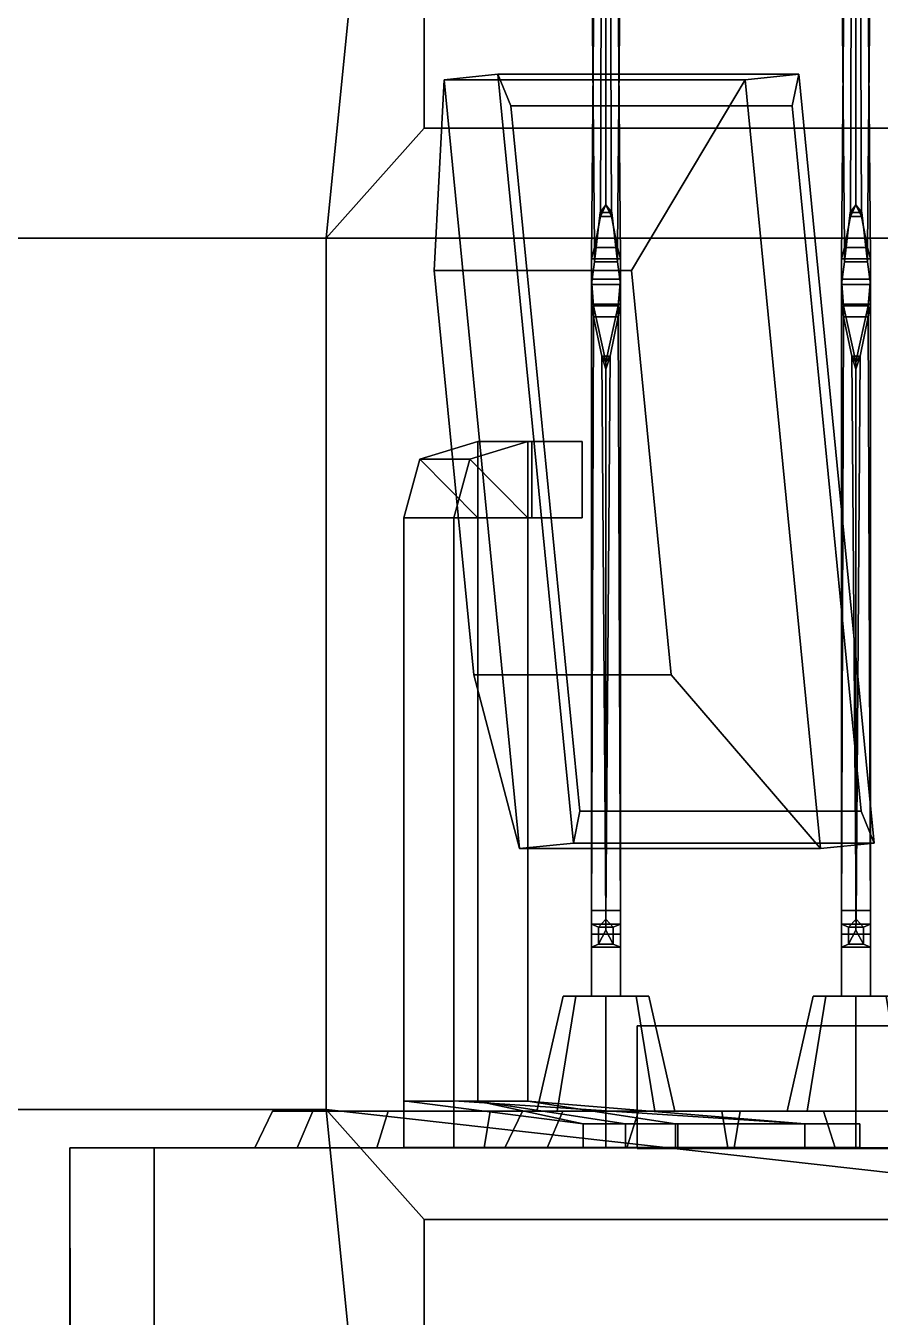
# Model space of a CAD drawing. Extents: x -252 to 252, y 0 to 101.
# Drawn here: x -154.53 to -138.23, y 34.55 to 59.2 of the extents above; entities that cross this region are included whole.
import ezdxf

# ---------------------------------------------------------------- set-up
doc = ezdxf.new("R2010")
doc.units = 0

msp = doc.modelspace()

# ---------------------------------------------------------------- linework, layer by layer
for points in [[(-91.667435, 93.664322, 218.68718), (-91.667191, -0.000022, 218.687424), (-185.538284, 0, 218.687424), (-185.538101, 93.664322, 218.68718)], [(-148.802444, 55.150764, 200.323898), (-146.929153, 73.883644, 200.323898), (-167.535355, 73.994667, 200.305344), (-165.662125, 55.150764, 200.323898)], [(-146.929153, 57.246414, 200.323898), (-146.929153, 73.883644, 200.323898), (-148.802444, 55.150764, 200.323898)], [(-146.929153, 57.246407, 209.4655), (-146.929153, 73.883636, 209.4655), (-146.929153, 73.883644, 200.323898), (-146.929153, 57.246414, 200.323898)], [(-130.069778, 73.883636, 209.4655), (-146.929153, 73.883636, 209.4655), (-146.929153, 57.246407, 209.4655), (-130.069778, 57.246407, 209.4655)], [(-143.546982, 62.000816, -14.75367), (-143.464127, 62.233093, -14.617249), (-143.464127, 55.787048, -5.433395), (-143.56926, 55.562237, -5.609726)], [(-143.464127, 62.233093, -14.617249), (-143.380814, 62.000816, -14.7537), (-143.358475, 55.562237, -5.609665), (-143.464127, 55.787048, -5.433395)], [(-138.694443, 62.233093, 73.109116), (-138.777756, 62.000816, 73.245567), (-138.800095, 55.562237, 64.101532), (-138.694443, 55.787048, 63.925262)], [(-138.611618, 62.000816, 73.245537), (-138.694443, 62.233093, 73.109116), (-138.694443, 55.787048, 63.925262), (-138.58934, 55.562237, 64.101593)], [(-143.380814, 62.000816, -14.7537), (-143.546982, 62.000816, -14.75367), (-143.56926, 55.562237, -5.609726), (-143.358475, 55.562237, -5.609665)], [(-138.777756, 62.000816, 73.245567), (-138.611618, 62.000816, 73.245537), (-138.58934, 55.562237, 64.101593), (-138.800095, 55.562237, 64.101532)], [(-143.24263, 61.375038, -15.878426), (-143.685715, 61.375038, -15.878365), (-143.741074, 54.753464, -6.491165), (-143.187302, 54.753464, -6.491127)], [(-143.685715, 61.375038, -15.878365), (-143.741013, 61.266808, -15.101486), (-143.683701, 54.972626, -6.112518), (-143.741074, 54.753464, -6.491165)], [(-143.741013, 61.266808, -15.101486), (-143.187241, 61.266808, -15.101448), (-143.244644, 54.972626, -6.112518), (-143.683701, 54.972626, -6.112518)], [(-143.187241, 61.266808, -15.101448), (-143.24263, 61.375038, -15.878426), (-143.187302, 54.753464, -6.491127), (-143.244644, 54.972626, -6.112518)], [(-138.971329, 61.266808, 73.593315), (-138.915939, 61.375038, 74.370293), (-138.971268, 54.753464, 64.982994), (-138.913925, 54.972626, 64.604385)], [(-138.417557, 61.266808, 73.593353), (-138.971329, 61.266808, 73.593315), (-138.913925, 54.972626, 64.604385), (-138.474869, 54.972626, 64.604385)], [(-138.915939, 61.375038, 74.370293), (-138.472855, 61.375038, 74.370232), (-138.417526, 54.753464, 64.983032), (-138.971268, 54.753464, 64.982994)], [(-138.472855, 61.375038, 74.370232), (-138.417557, 61.266808, 73.593353), (-138.474869, 54.972626, 64.604385), (-138.417526, 54.753464, 64.983032)], [(-144.086288, 43.601883, -148.839325), (-145.523666, 58.280582, -148.454193), (-146.547501, 58.173183, -148.179855), (-145.110153, 43.494431, -148.564987)], [(-146.547501, 58.173183, -148.179855), (-145.523666, 58.280582, -148.454193), (-139.787247, 58.280582, -127.045609), (-140.811081, 58.173183, -126.771271)], [(-146.547501, 58.173183, -153.133698), (-145.523666, 58.280582, -152.85936), (-144.086288, 43.601883, -152.474228), (-145.110153, 43.494431, -152.748566)], [(-140.811081, 58.173183, -174.542297), (-139.787247, 58.280582, -174.267944), (-145.523666, 58.280582, -152.85936), (-146.547501, 58.173183, -153.133698)], [(-143.962326, 44.211384, -148.137924), (-145.280319, 57.671082, -147.78476), (-145.523666, 58.280582, -148.454193), (-144.086288, 43.601883, -148.839325)], [(-145.280319, 57.671082, -147.78476), (-139.911209, 57.671082, -127.747025), (-139.787247, 58.280582, -127.045609), (-145.523666, 58.280582, -148.454193)], [(-139.911209, 57.671082, -173.566544), (-145.280319, 57.671082, -153.528793), (-145.523666, 58.280582, -152.85936), (-139.787247, 58.280582, -174.267944)], [(-145.280319, 57.671082, -153.528793), (-143.962326, 44.211384, -153.175644), (-144.086288, 43.601883, -152.474228), (-145.523666, 58.280582, -152.85936)], [(-140.811081, 58.173183, -126.771271), (-139.787247, 58.280582, -127.045609), (-138.349899, 43.601883, -127.43074), (-139.373734, 43.494431, -127.156403)], [(-138.349899, 43.601883, -173.882813), (-139.787247, 58.280582, -174.267944), (-140.811081, 58.173183, -174.542297), (-139.373734, 43.494431, -174.15715)], [(-139.911209, 57.671082, -127.747025), (-138.593216, 44.211384, -128.100174), (-138.349899, 43.601883, -127.43074), (-139.787247, 58.280582, -127.045609)], [(-138.593246, 44.211384, -173.213379), (-139.911209, 57.671082, -173.566544), (-139.787247, 58.280582, -174.267944), (-138.349899, 43.601883, -173.882813)], [(-142.977341, 54.532883, -130.13298), (-146.742661, 54.532883, -144.185379), (-146.547501, 58.173183, -148.179855), (-140.811081, 58.173183, -126.771271)], [(-146.742661, 54.532883, -144.185379), (-145.986954, 46.815342, -144.387878), (-145.110153, 43.494431, -148.564987), (-146.547501, 58.173183, -148.179855)], [(-145.986954, 46.815342, -156.925674), (-146.742661, 54.532883, -157.128159), (-146.547501, 58.173183, -153.133698), (-145.110153, 43.494431, -152.748566)], [(-146.742661, 54.532883, -157.128159), (-142.977341, 54.532883, -171.180557), (-140.811081, 58.173183, -174.542297), (-146.547501, 58.173183, -153.133698)], [(-142.221634, 46.815342, -130.33548), (-142.977341, 54.532883, -130.13298), (-140.811081, 58.173183, -126.771271), (-139.373734, 43.494431, -127.156403)], [(-142.977341, 54.532883, -171.180557), (-142.221634, 46.815342, -170.978073), (-139.373734, 43.494431, -174.15715), (-140.811081, 58.173183, -174.542297)], [(-139.911209, 57.671082, -127.747025), (-145.280319, 57.671082, -147.78476), (-143.962326, 44.211384, -148.137924), (-138.593216, 44.211384, -128.100174)], [(-145.280319, 57.671082, -153.528793), (-139.911209, 57.671082, -173.566544), (-138.593246, 44.211384, -173.213379), (-143.962326, 44.211384, -153.175644)], [(-130.069534, 55.146149, 200.323898), (-130.069534, 57.246414, 200.323898), (-146.929153, 57.246414, 200.323898), (-148.802444, 55.150764, 200.323898)], [(-130.069778, 57.246407, 209.4655), (-146.929153, 57.246407, 209.4655), (-146.929153, 57.246414, 200.323898), (-130.069534, 57.246414, 200.323898)], [(-143.352951, 55.638691, -5.167404), (-143.575394, 55.638691, -5.167412), (-143.464127, 55.787048, -5.433395)], [(-143.464127, 55.787048, -5.433395), (-143.575394, 55.638691, -5.167412), (-143.56926, 55.562237, -5.609726)], [(-143.464127, 55.787048, -5.433395), (-143.358475, 55.562237, -5.609665), (-143.352951, 55.638691, -5.167404)], [(-138.805618, 55.638691, 63.659271), (-138.583176, 55.638691, 63.659279), (-138.694443, 55.787048, 63.925262)], [(-138.694443, 55.787048, 63.925262), (-138.800095, 55.562237, 64.101532), (-138.805618, 55.638691, 63.659271)], [(-138.694443, 55.787048, 63.925262), (-138.583176, 55.638691, 63.659279), (-138.58934, 55.562237, 64.101593)], [(-143.56926, 55.562237, -5.609726), (-143.575394, 55.638691, -5.167412), (-143.68367, 54.695644, -5.716881), (-143.683701, 54.972626, -6.112518)], [(-143.358475, 55.562237, -5.609665), (-143.56926, 55.562237, -5.609726), (-143.683701, 54.972626, -6.112518), (-143.244644, 54.972626, -6.112518)], [(-143.575394, 55.638691, -5.167412), (-143.352951, 55.638691, -5.167404), (-143.244614, 54.695644, -5.716881), (-143.68367, 54.695644, -5.716881)], [(-143.352951, 55.638691, -5.167404), (-143.358475, 55.562237, -5.609665), (-143.244644, 54.972626, -6.112518), (-143.244614, 54.695644, -5.716881)], [(-138.583176, 55.638691, 63.659279), (-138.805618, 55.638691, 63.659271), (-138.913956, 54.695644, 64.208748), (-138.474899, 54.695644, 64.208748)], [(-138.805618, 55.638691, 63.659271), (-138.800095, 55.562237, 64.101532), (-138.913925, 54.972626, 64.604385), (-138.913956, 54.695644, 64.208748)], [(-138.800095, 55.562237, 64.101532), (-138.58934, 55.562237, 64.101593), (-138.474869, 54.972626, 64.604385), (-138.913925, 54.972626, 64.604385)], [(-138.58934, 55.562237, 64.101593), (-138.583176, 55.638691, 63.659279), (-138.474899, 54.695644, 64.208748), (-138.474869, 54.972626, 64.604385)], [(-165.662064, 55.150757, 209.4655), (-148.802689, 55.150757, 209.4655), (-148.802444, 55.150764, 200.323898), (-165.662125, 55.150764, 200.323898)], [(-148.802689, 55.150757, 209.4655), (-165.662064, 55.150757, 209.4655), (-165.662064, 38.513527, 209.4655), (-148.802689, 38.513527, 209.4655)], [(-148.802689, 55.150757, 209.4655), (-148.802689, 38.513527, 209.4655), (-148.802444, 38.513531, 200.323654), (-148.802444, 55.150764, 200.323898)], [(-130.069534, 36.417885, 200.323898), (-130.069534, 55.146149, 200.323898), (-148.802444, 55.150764, 200.323898), (-148.802444, 38.513531, 200.323654)], [(-143.683701, 54.972626, -6.112518), (-143.68367, 54.695644, -5.716881), (-143.741013, 54.26223, -5.789558), (-143.741074, 54.753464, -6.491165)], [(-143.244614, 54.695644, -5.716881), (-143.244644, 54.972626, -6.112518), (-143.187302, 54.753464, -6.491127), (-143.187241, 54.26223, -5.789528)], [(-138.913956, 54.695644, 64.208748), (-138.913925, 54.972626, 64.604385), (-138.971268, 54.753464, 64.982994), (-138.971329, 54.26223, 64.281395)], [(-138.474869, 54.972626, 64.604385), (-138.474899, 54.695644, 64.208748), (-138.417557, 54.26223, 64.281425), (-138.417526, 54.753464, 64.983032)], [(-143.741074, 54.753464, -6.491165), (-143.741013, 54.26223, -5.789558), (-143.699539, 53.855888, -6.096275), (-143.741013, 54.366302, -6.762215)], [(-143.187302, 54.753464, -6.491127), (-143.741074, 54.753464, -6.491165), (-143.741013, 54.366302, -6.762215), (-143.187241, 54.366302, -6.762169)], [(-143.187241, 54.26223, -5.789528), (-143.187302, 54.753464, -6.491127), (-143.187241, 54.366302, -6.762169), (-143.228806, 53.855888, -6.096275)], [(-138.971329, 54.26223, 64.281395), (-138.971268, 54.753464, 64.982994), (-138.971329, 54.366302, 65.254036), (-138.929764, 53.855888, 64.588142)], [(-138.971268, 54.753464, 64.982994), (-138.417526, 54.753464, 64.983032), (-138.417557, 54.366302, 65.254082), (-138.971329, 54.366302, 65.254036)], [(-138.417526, 54.753464, 64.983032), (-138.417557, 54.26223, 64.281425), (-138.45903, 53.855888, 64.588142), (-138.417557, 54.366302, 65.254082)], [(-145.986954, 46.815342, -144.387878), (-146.742661, 54.532883, -144.185379), (-142.977341, 54.532883, -130.13298), (-142.221634, 46.815342, -130.33548)], [(-142.221634, 46.815342, -170.978073), (-142.977341, 54.532883, -171.180557), (-146.742661, 54.532883, -157.128159), (-145.986954, 46.815342, -156.925674)], [(-143.68367, 54.695644, -5.716881), (-143.244614, 54.695644, -5.716881), (-143.187241, 54.26223, -5.789528), (-143.741013, 54.26223, -5.789558)], [(-138.474899, 54.695644, 64.208748), (-138.913956, 54.695644, 64.208748), (-138.971329, 54.26223, 64.281395), (-138.417557, 54.26223, 64.281425)], [(-143.741013, 54.366302, -6.762215), (-143.699539, 53.855888, -6.096275), (-143.69957, 53.644455, -6.490059), (-143.741013, 53.889893, -6.903648)], [(-143.187241, 54.366302, -6.762169), (-143.741013, 54.366302, -6.762215), (-143.741013, 53.889893, -6.903648), (-143.187241, 53.889893, -6.903618)], [(-143.741013, 54.26223, -5.789558), (-143.187241, 54.26223, -5.789528), (-143.228806, 53.855888, -6.096275), (-143.699539, 53.855888, -6.096275)], [(-143.228806, 53.855888, -6.096275), (-143.187241, 54.366302, -6.762169), (-143.187241, 53.889893, -6.903618), (-143.228867, 53.644455, -6.490051)], [(-138.929764, 53.855888, 64.588142), (-138.971329, 54.366302, 65.254036), (-138.971329, 53.889893, 65.395485), (-138.929733, 53.644455, 64.981918)], [(-138.971329, 54.366302, 65.254036), (-138.417557, 54.366302, 65.254082), (-138.417557, 53.889893, 65.395515), (-138.971329, 53.889893, 65.395485)], [(-138.417557, 54.26223, 64.281425), (-138.971329, 54.26223, 64.281395), (-138.929764, 53.855888, 64.588142), (-138.45903, 53.855888, 64.588142)], [(-138.417557, 54.366302, 65.254082), (-138.45903, 53.855888, 64.588142), (-138.459, 53.644455, 64.981926), (-138.417557, 53.889893, 65.395515)], [(-143.741013, 53.889893, -6.903648), (-143.69957, 53.644455, -6.490059), (-143.741013, 42.05117, -14.630028), (-143.741074, 42.315784, -15.008003)], [(-143.187241, 53.889893, -6.903618), (-143.741013, 53.889893, -6.903648), (-143.741074, 42.315784, -15.008003), (-143.187302, 42.315784, -15.007965)], [(-143.464127, 52.788963, -5.569366), (-143.543472, 52.892715, -6.042564), (-143.69957, 53.644455, -6.490059), (-143.699539, 53.855888, -6.096275)], [(-143.464127, 52.788963, -5.569366), (-143.699539, 53.855888, -6.096275), (-143.228806, 53.855888, -6.096275)], [(-143.385117, 52.892715, -6.04261), (-143.464127, 52.788963, -5.569366), (-143.228806, 53.855888, -6.096275), (-143.228867, 53.644455, -6.490051)], [(-143.228867, 53.644455, -6.490051), (-143.187241, 53.889893, -6.903618), (-143.187302, 42.315784, -15.007965), (-143.187241, 42.05117, -14.629982)], [(-138.929733, 53.644455, 64.981918), (-138.971329, 53.889893, 65.395485), (-138.971268, 42.315784, 73.499832), (-138.971329, 42.05117, 73.121849)], [(-138.971329, 53.889893, 65.395485), (-138.417557, 53.889893, 65.395515), (-138.417526, 42.315784, 73.49987), (-138.971268, 42.315784, 73.499832)], [(-138.694443, 52.788963, 64.061234), (-138.45903, 53.855888, 64.588142), (-138.929764, 53.855888, 64.588142)], [(-138.773453, 52.892715, 64.534477), (-138.694443, 52.788963, 64.061234), (-138.929764, 53.855888, 64.588142), (-138.929733, 53.644455, 64.981918)], [(-138.694443, 52.788963, 64.061234), (-138.615097, 52.892715, 64.534431), (-138.459, 53.644455, 64.981926), (-138.45903, 53.855888, 64.588142)], [(-138.417557, 53.889893, 65.395515), (-138.459, 53.644455, 64.981926), (-138.417557, 42.05117, 73.121895), (-138.417526, 42.315784, 73.49987)], [(-143.69957, 53.644455, -6.490059), (-143.228867, 53.644455, -6.490051), (-143.187241, 42.05117, -14.629982), (-143.741013, 42.05117, -14.630028)], [(-143.543472, 52.892715, -6.042564), (-143.385117, 52.892715, -6.04261), (-143.228867, 53.644455, -6.490051), (-143.69957, 53.644455, -6.490059)], [(-138.459, 53.644455, 64.981926), (-138.929733, 53.644455, 64.981918), (-138.971329, 42.05117, 73.121849), (-138.417557, 42.05117, 73.121895)], [(-138.615097, 52.892715, 64.534431), (-138.773453, 52.892715, 64.534477), (-138.929733, 53.644455, 64.981918), (-138.459, 53.644455, 64.981926)], [(-143.464127, 52.648071, -5.911545), (-143.543472, 52.892715, -6.042564), (-143.385117, 52.892715, -6.04261)], [(-143.385117, 52.892715, -6.04261), (-143.543472, 52.892715, -6.042564), (-143.464371, 42.147469, -13.554008)], [(-143.543472, 52.892715, -6.042564), (-143.464127, 52.648071, -5.911545), (-143.464188, 42.104816, -13.315262), (-143.464371, 42.147469, -13.554008)], [(-143.464127, 52.648071, -5.911545), (-143.543472, 52.892715, -6.042564), (-143.464127, 52.788963, -5.569366)], [(-143.464127, 52.648071, -5.911545), (-143.385117, 52.892715, -6.04261), (-143.464371, 42.147469, -13.554008), (-143.464188, 42.104816, -13.315262)], [(-143.464127, 52.648071, -5.911545), (-143.464127, 52.788963, -5.569366), (-143.385117, 52.892715, -6.04261)], [(-138.694443, 52.648071, 64.403412), (-138.615097, 52.892715, 64.534431), (-138.773453, 52.892715, 64.534477)], [(-138.773453, 52.892715, 64.534477), (-138.615097, 52.892715, 64.534431), (-138.694199, 42.147469, 72.045876)], [(-138.694443, 52.648071, 64.403412), (-138.773453, 52.892715, 64.534477), (-138.694199, 42.147469, 72.045876), (-138.694382, 42.104816, 71.807129)], [(-138.694443, 52.648071, 64.403412), (-138.694443, 52.788963, 64.061234), (-138.773453, 52.892715, 64.534477)], [(-138.615097, 52.892715, 64.534431), (-138.694443, 52.648071, 64.403412), (-138.694382, 42.104816, 71.807129), (-138.694199, 42.147469, 72.045876)], [(-138.694443, 52.648071, 64.403412), (-138.615097, 52.892715, 64.534431), (-138.694443, 52.788963, 64.061234)], [(-145.911301, 51.267483, -138.786636), (-147.012375, 50.930481, -138.491592), (-145.911301, 49.811283, -138.786636)], [(-147.012375, 50.930481, -138.491592), (-145.911301, 51.267483, -138.786636), (-144.956711, 51.267483, -135.224136), (-146.057816, 50.930481, -134.929108)], [(-146.057816, 50.930481, -166.384445), (-144.956711, 51.267483, -166.089417), (-145.911301, 51.267483, -162.526917), (-147.012375, 50.930481, -162.821945)], [(-145.911301, 49.811283, -162.526917), (-147.012375, 50.930481, -162.821945), (-145.911301, 51.267483, -162.526917)], [(-144.956711, 49.811283, -135.224136), (-146.057816, 50.930481, -134.929108), (-144.956711, 51.267483, -135.224136)], [(-144.956711, 51.267483, -166.089417), (-146.057816, 50.930481, -166.384445), (-144.956711, 49.811283, -166.089417)], [(-145.911301, 51.267483, -138.786636), (-145.911301, 49.811283, -138.786636), (-144.874954, 49.811283, -139.064316), (-144.874954, 51.267483, -139.064316)], [(-144.874954, 51.267483, -139.064316), (-143.920364, 51.267483, -135.501816), (-144.956711, 51.267483, -135.224136), (-145.911301, 51.267483, -138.786636)], [(-143.920395, 51.267483, -165.811722), (-144.874954, 51.267483, -162.249222), (-145.911301, 51.267483, -162.526917), (-144.956711, 51.267483, -166.089417)], [(-144.874954, 51.267483, -162.249222), (-144.874954, 49.811283, -162.249222), (-145.911301, 49.811283, -162.526917), (-145.911301, 51.267483, -162.526917)], [(-143.920364, 51.267483, -135.501816), (-143.920364, 49.811283, -135.501816), (-144.956711, 49.811283, -135.224136), (-144.956711, 51.267483, -135.224136)], [(-144.956711, 51.267483, -166.089417), (-144.956711, 49.811283, -166.089417), (-143.920395, 49.811283, -165.811722), (-143.920395, 51.267483, -165.811722)], [(-146.363297, 49.811283, -166.466309), (-146.057816, 50.930481, -166.384445), (-147.012375, 50.930481, -162.821945), (-147.317886, 49.811283, -162.903809)], [(-145.911301, 49.811283, -162.526917), (-147.317886, 49.811283, -162.903809), (-147.012375, 50.930481, -162.821945)], [(-147.012375, 50.930481, -138.491592), (-147.317856, 49.811283, -138.409744), (-145.911301, 49.811283, -138.786636)], [(-147.317856, 49.811283, -138.409744), (-147.012375, 50.930481, -138.491592), (-146.057816, 50.930481, -134.929108), (-146.363297, 49.811283, -134.847244)], [(-144.956711, 49.811283, -135.224136), (-146.363297, 49.811283, -134.847244), (-146.057816, 50.930481, -134.929108)], [(-146.057816, 50.930481, -166.384445), (-146.363297, 49.811283, -166.466309), (-144.956711, 49.811283, -166.089417)], [(-147.317886, 38.683407, -162.903809), (-146.363297, 38.666435, -166.466309), (-146.363297, 49.811283, -166.466309), (-147.317886, 49.811283, -162.903809)], [(-145.911301, 38.674919, -162.526917), (-147.317886, 38.683407, -162.903809), (-147.317886, 49.811283, -162.903809), (-145.911301, 49.811283, -162.526917)], [(-145.911301, 49.811283, -138.786636), (-147.317856, 49.811283, -138.409744), (-147.317856, 38.683407, -138.409744), (-145.911301, 38.674919, -138.786636)], [(-146.363297, 38.683407, -134.847244), (-147.317856, 38.666435, -138.409744), (-147.317856, 49.811283, -138.409744), (-146.363297, 49.811283, -134.847244)], [(-144.956711, 38.674919, -135.224136), (-146.363297, 38.683407, -134.847244), (-146.363297, 49.811283, -134.847244), (-144.956711, 49.811283, -135.224136)], [(-144.956711, 49.811283, -166.089417), (-146.363297, 49.811283, -166.466309), (-146.363297, 38.683407, -166.466309), (-144.956711, 38.674919, -166.089417)], [(-145.911301, 49.811283, -138.786636), (-145.911301, 38.674919, -138.786636), (-144.956711, 38.674919, -135.224136), (-144.956711, 49.811283, -135.224136)], [(-144.956711, 49.811283, -166.089417), (-144.956711, 38.674919, -166.089417), (-145.911301, 38.674919, -162.526917), (-145.911301, 49.811283, -162.526917)], [(-145.986954, 46.815342, -144.387878), (-142.221634, 46.815342, -130.33548), (-139.373734, 43.494431, -127.156403), (-145.110153, 43.494431, -148.564987)], [(-142.221634, 46.815342, -170.978073), (-145.986954, 46.815342, -156.925674), (-145.110153, 43.494431, -152.748566), (-139.373734, 43.494431, -174.15715)], [(-138.593216, 44.211384, -128.100174), (-143.962326, 44.211384, -148.137924), (-144.086288, 43.601883, -148.839325), (-138.349899, 43.601883, -127.43074)], [(-143.962326, 44.211384, -153.175644), (-138.593246, 44.211384, -173.213379), (-138.349899, 43.601883, -173.882813), (-144.086288, 43.601883, -152.474228)], [(-138.349899, 43.601883, -127.43074), (-144.086288, 43.601883, -148.839325), (-145.110153, 43.494431, -148.564987), (-139.373734, 43.494431, -127.156403)], [(-144.086288, 43.601883, -152.474228), (-138.349899, 43.601883, -173.882813), (-139.373734, 43.494431, -174.15715), (-145.110153, 43.494431, -152.748566)], [(-143.741074, 42.315784, -15.008003), (-143.741013, 42.05117, -14.630028), (-143.741013, 41.616184, -14.535736), (-143.741074, 41.863861, -15.527992)], [(-143.187302, 42.315784, -15.007965), (-143.741074, 42.315784, -15.008003), (-143.741074, 41.863861, -15.527992), (-143.187302, 41.863861, -15.527946)], [(-143.187302, 41.863861, -15.527946), (-143.187241, 41.616184, -14.53569), (-143.187241, 42.05117, -14.629982), (-143.187302, 42.315784, -15.007965)], [(-138.971268, 41.863861, 74.019814), (-138.971329, 41.616184, 73.027557), (-138.971329, 42.05117, 73.121849), (-138.971268, 42.315784, 73.499832)], [(-138.971268, 42.315784, 73.499832), (-138.417526, 42.315784, 73.49987), (-138.417526, 41.863861, 74.019859), (-138.971268, 41.863861, 74.019814)], [(-138.417526, 42.315784, 73.49987), (-138.417557, 42.05117, 73.121895), (-138.417557, 41.616184, 73.027603), (-138.417526, 41.863861, 74.019859)], [(-143.323715, 41.996796, -14.618217), (-143.604721, 41.996796, -14.618217), (-143.741013, 42.05117, -14.630028), (-143.187241, 42.05117, -14.629982)], [(-143.604721, 41.996796, -14.618217), (-143.604721, 41.670555, -14.547501), (-143.741013, 41.616184, -14.535736), (-143.741013, 42.05117, -14.630028)], [(-143.464371, 42.147469, -13.554008), (-143.604721, 41.996796, -14.618217), (-143.323715, 41.996796, -14.618217)], [(-143.464371, 42.147469, -13.554008), (-143.464127, 41.941757, -13.296631), (-143.604721, 41.670555, -14.547501), (-143.604721, 41.996796, -14.618217)], [(-143.464127, 41.941757, -13.296631), (-143.323715, 41.670555, -14.547501), (-143.604721, 41.670555, -14.547501)], [(-143.464127, 41.941757, -13.296631), (-143.464371, 42.147469, -13.554008), (-143.323715, 41.996796, -14.618217), (-143.323715, 41.670555, -14.547501)], [(-143.464188, 42.104816, -13.315262), (-143.464127, 41.941757, -13.296631), (-143.464371, 42.147469, -13.554008)], [(-143.323715, 41.670555, -14.547501), (-143.323715, 41.996796, -14.618217), (-143.187241, 42.05117, -14.629982), (-143.187241, 41.616184, -14.53569)], [(-138.834854, 41.670555, 73.039368), (-138.834854, 41.996796, 73.110085), (-138.971329, 42.05117, 73.121849), (-138.971329, 41.616184, 73.027557)], [(-138.834854, 41.996796, 73.110085), (-138.553848, 41.996796, 73.110085), (-138.417557, 42.05117, 73.121895), (-138.971329, 42.05117, 73.121849)], [(-138.694443, 41.941757, 71.788498), (-138.694199, 42.147469, 72.045876), (-138.834854, 41.996796, 73.110085), (-138.834854, 41.670555, 73.039368)], [(-138.694199, 42.147469, 72.045876), (-138.553848, 41.996796, 73.110085), (-138.834854, 41.996796, 73.110085)], [(-138.694443, 41.941757, 71.788498), (-138.834854, 41.670555, 73.039368), (-138.553848, 41.670555, 73.039368)], [(-138.694199, 42.147469, 72.045876), (-138.694443, 41.941757, 71.788498), (-138.553848, 41.670555, 73.039368), (-138.553848, 41.996796, 73.110085)], [(-138.694382, 42.104816, 71.807129), (-138.694443, 41.941757, 71.788498), (-138.694199, 42.147469, 72.045876)], [(-138.553848, 41.996796, 73.110085), (-138.553848, 41.670555, 73.039368), (-138.417557, 41.616184, 73.027603), (-138.417557, 42.05117, 73.121895)], [(-143.741013, 41.616184, -14.535736), (-143.741074, 40.676201, -15.527992), (-143.741074, 41.863861, -15.527992)], [(-143.741074, 41.863861, -15.527992), (-143.741074, 40.676201, -15.527992), (-143.187302, 40.676201, -15.527946), (-143.187302, 41.863861, -15.527946)], [(-143.604721, 41.670555, -14.547501), (-143.323715, 41.670555, -14.547501), (-143.187241, 41.616184, -14.53569), (-143.741013, 41.616184, -14.535736)], [(-143.187302, 40.676201, -15.527946), (-143.187241, 41.616184, -14.53569), (-143.187302, 41.863861, -15.527946)], [(-138.971268, 40.676201, 74.019814), (-138.971329, 41.616184, 73.027557), (-138.971268, 41.863861, 74.019814)], [(-138.553848, 41.670555, 73.039368), (-138.834854, 41.670555, 73.039368), (-138.971329, 41.616184, 73.027557), (-138.417557, 41.616184, 73.027603)], [(-138.417526, 41.863861, 74.019859), (-138.417526, 40.676201, 74.019859), (-138.971268, 40.676201, 74.019814), (-138.971268, 41.863861, 74.019814)], [(-138.417557, 41.616184, 73.027603), (-138.417526, 40.676201, 74.019859), (-138.417526, 41.863861, 74.019859)], [(-143.741013, 41.616184, -14.535736), (-143.741013, 40.676201, -14.535736), (-143.741074, 40.676201, -15.527992)], [(-143.741013, 41.616184, -14.535736), (-143.187241, 41.616184, -14.53569), (-143.187241, 40.676201, -14.53569), (-143.741013, 40.676201, -14.535736)], [(-143.187241, 40.676201, -14.53569), (-143.187241, 41.616184, -14.53569), (-143.187302, 40.676201, -15.527946)], [(-138.417557, 41.616184, 73.027603), (-138.971329, 41.616184, 73.027557), (-138.971329, 40.676201, 73.027557), (-138.417557, 40.676201, 73.027603)], [(-138.971329, 40.676201, 73.027557), (-138.971329, 41.616184, 73.027557), (-138.971268, 40.676201, 74.019814)], [(-138.417557, 41.616184, 73.027603), (-138.417557, 40.676201, 73.027603), (-138.417526, 40.676201, 74.019859)], [(-144.041611, 40.676201, -15.67231), (-144.280685, 40.676201, -15.09491), (-144.77977, 38.484684, -15.094887), (-144.394424, 38.484684, -16.0252)], [(-144.280685, 40.676201, -15.09491), (-144.041611, 40.676201, -14.517555), (-144.394424, 38.484684, -14.164619), (-144.77977, 38.484684, -15.094887)], [(-143.464127, 40.676201, -15.911461), (-144.041611, 40.676201, -15.67231), (-144.394424, 38.484684, -16.0252), (-143.464127, 38.484684, -16.410545)], [(-144.041611, 40.676201, -14.517555), (-143.464127, 40.676201, -14.278358), (-143.464127, 38.484684, -13.779274), (-144.394424, 38.484684, -14.164619)], [(-143.464127, 40.676201, -15.09491), (-144.280685, 40.676201, -15.09491), (-144.041611, 40.676201, -15.67231)], [(-143.464127, 40.676201, -15.09491), (-144.041611, 40.676201, -14.517555), (-144.280685, 40.676201, -15.09491)], [(-143.464127, 40.676201, -15.09491), (-144.041611, 40.676201, -15.67231), (-143.464127, 40.676201, -15.911461)], [(-143.464127, 40.676201, -15.09491), (-143.464127, 40.676201, -14.278358), (-144.041611, 40.676201, -14.517555)], [(-143.741074, 40.676201, -15.527992), (-143.741013, 40.676201, -14.535736), (-143.187241, 40.676201, -14.53569), (-143.187302, 40.676201, -15.527946)], [(-142.886765, 40.676201, -15.67234), (-143.464127, 40.676201, -15.911461), (-143.464127, 38.484684, -16.410545), (-142.533859, 38.484684, -16.025192)], [(-143.464127, 40.676201, -14.278358), (-142.886765, 40.676201, -14.517586), (-142.533859, 38.484684, -14.164619), (-143.464127, 38.484684, -13.779274)], [(-143.464127, 40.676201, -15.09491), (-142.647598, 40.676201, -15.09491), (-142.886765, 40.676201, -14.517586)], [(-143.464127, 40.676201, -15.09491), (-142.886765, 40.676201, -15.67234), (-142.647598, 40.676201, -15.09491)], [(-143.464127, 40.676201, -15.09491), (-143.464127, 40.676201, -15.911461), (-142.886765, 40.676201, -15.67234)], [(-143.464127, 40.676201, -15.09491), (-142.886765, 40.676201, -14.517586), (-143.464127, 40.676201, -14.278358)], [(-142.886765, 40.676201, -14.517586), (-142.647598, 40.676201, -15.09491), (-142.148514, 38.484684, -15.094925), (-142.533859, 38.484684, -14.164619)], [(-142.647598, 40.676201, -15.09491), (-142.886765, 40.676201, -15.67234), (-142.533859, 38.484684, -16.025192), (-142.148514, 38.484684, -15.094925)], [(-139.271805, 40.676201, 73.009453), (-139.511002, 40.676201, 73.586777), (-140.010086, 38.484684, 73.586792), (-139.62471, 38.484684, 72.656487)], [(-139.511002, 40.676201, 73.586777), (-139.271805, 40.676201, 74.164207), (-139.62471, 38.484684, 74.517059), (-140.010086, 38.484684, 73.586792)], [(-139.271805, 40.676201, 74.164207), (-138.694443, 40.676201, 74.403328), (-138.694443, 38.484684, 74.902412), (-139.62471, 38.484684, 74.517059)], [(-138.694443, 40.676201, 72.770226), (-139.271805, 40.676201, 73.009453), (-139.62471, 38.484684, 72.656487), (-138.694443, 38.484684, 72.271141)], [(-138.694443, 40.676201, 73.586777), (-139.511002, 40.676201, 73.586777), (-139.271805, 40.676201, 73.009453)], [(-138.694443, 40.676201, 73.586777), (-139.271805, 40.676201, 74.164207), (-139.511002, 40.676201, 73.586777)], [(-138.694443, 40.676201, 73.586777), (-138.694443, 40.676201, 74.403328), (-139.271805, 40.676201, 74.164207)], [(-138.694443, 40.676201, 73.586777), (-139.271805, 40.676201, 73.009453), (-138.694443, 40.676201, 72.770226)], [(-138.417526, 40.676201, 74.019859), (-138.417557, 40.676201, 73.027603), (-138.971329, 40.676201, 73.027557), (-138.971268, 40.676201, 74.019814)], [(-138.694443, 40.676201, 74.403328), (-138.116989, 40.676201, 74.164177), (-137.764145, 38.484684, 74.517067), (-138.694443, 38.484684, 74.902412)], [(-138.116989, 40.676201, 73.009422), (-138.694443, 40.676201, 72.770226), (-138.694443, 38.484684, 72.271141), (-137.764145, 38.484684, 72.656487)], [(-138.694443, 40.676201, 73.586777), (-138.116989, 40.676201, 74.164177), (-138.694443, 40.676201, 74.403328)], [(-138.694443, 40.676201, 73.586777), (-137.877884, 40.676201, 73.586777), (-138.116989, 40.676201, 74.164177)], [(-138.694443, 40.676201, 73.586777), (-138.116989, 40.676201, 73.009422), (-137.877884, 40.676201, 73.586777)], [(-138.694443, 40.676201, 73.586777), (-138.694443, 40.676201, 72.770226), (-138.116989, 40.676201, 73.009422)], [(-142.868393, 40.113415, -128.238037), (-142.868393, 40.113415, -122.252075), (-142.868393, 37.773857, -122.252075), (-142.868393, 37.773857, -128.238037)], [(-142.868393, 40.113415, -128.238037), (-142.868393, 37.773857, -128.238037), (-135.101089, 37.773857, -128.238037), (-135.101089, 40.113415, -128.238037)], [(-142.868393, 37.773857, -122.252075), (-142.868393, 40.113415, -122.252075), (-135.101089, 40.113415, -122.25209), (-135.101089, 37.773857, -122.25209)], [(-142.868393, 40.113415, -122.252075), (-142.868393, 40.113415, -128.238037), (-135.101089, 40.113415, -128.238037), (-135.101089, 40.113415, -122.25209)], [(-148.802444, 38.513531, 200.323654), (-165.662125, 38.513531, 200.323898), (-167.535355, 20.060452, 200.323654), (-146.929153, 19.780655, 200.323898)], [(-148.802689, 38.513527, 209.4655), (-165.662064, 38.513527, 209.4655), (-165.662125, 38.513531, 200.323898), (-148.802444, 38.513531, 200.323654)], [(-149.057968, 38.484684, -18.324463), (-149.82515, 38.484684, -16.216492), (-150.161575, 37.783615, -16.275803), (-149.353775, 37.783615, -18.495216)], [(-149.82515, 38.484684, -16.216492), (-149.82515, 38.484684, -13.973244), (-150.161575, 37.783615, -13.913963), (-150.161575, 37.783615, -16.275803)], [(-149.82515, 38.484684, -13.973244), (-149.057968, 38.484684, -11.865364), (-149.353745, 37.783615, -11.694511), (-150.161575, 37.783615, -13.913963)], [(-143.464127, 38.484684, -15.09491), (-149.82515, 38.484684, -16.216492), (-149.057968, 38.484684, -18.324463)], [(-143.464127, 38.484684, -15.09491), (-149.82515, 38.484684, -13.973244), (-149.82515, 38.484684, -16.216492)], [(-143.464127, 38.484684, -15.09491), (-149.057968, 38.484684, -11.865364), (-149.82515, 38.484684, -13.973244)], [(-147.616043, 38.484684, -20.042862), (-149.057968, 38.484684, -18.324463), (-149.353775, 37.783615, -18.495216), (-147.835526, 37.783615, -20.304573)], [(-149.057968, 38.484684, -11.865364), (-147.616043, 38.484684, -10.146957), (-147.835526, 37.783615, -9.885277), (-149.353745, 37.783615, -11.694511)], [(-143.464127, 38.484684, -15.09491), (-149.057968, 38.484684, -18.324463), (-147.616043, 38.484684, -20.042862)], [(-143.464127, 38.484684, -15.09491), (-147.616043, 38.484684, -10.146957), (-149.057968, 38.484684, -11.865364)], [(-146.929153, 36.417885, 200.323898), (-148.802444, 38.513531, 200.323654), (-146.929153, 19.780655, 200.323898)], [(-146.929153, 36.417885, 200.323898), (-130.069534, 36.417885, 200.323898), (-148.802444, 38.513531, 200.323654)], [(-145.673325, 38.484684, -21.164528), (-147.616043, 38.484684, -20.042862), (-147.835526, 37.783615, -20.304573), (-145.790085, 37.783615, -21.485497)], [(-147.616043, 38.484684, -10.146957), (-145.673325, 38.484684, -9.025368), (-145.790085, 37.783615, -8.704361), (-147.835526, 37.783615, -9.885277)], [(-143.464127, 38.484684, -15.09491), (-147.616043, 38.484684, -20.042862), (-145.673325, 38.484684, -21.164528)], [(-143.464127, 38.484684, -15.09491), (-145.673325, 38.484684, -9.025368), (-147.616043, 38.484684, -10.146957)], [(-146.363297, 38.666435, -166.466309), (-147.317886, 38.683407, -162.903809), (-147.317886, 37.789883, -162.903809), (-146.363297, 37.789883, -166.466309)], [(-147.317886, 38.683407, -162.903809), (-143.8965, 38.242882, -155.437988), (-143.8965, 37.789883, -155.437988), (-147.317886, 37.789883, -162.903809)], [(-143.8965, 38.242882, -155.437988), (-147.317886, 38.683407, -162.903809), (-145.911301, 38.674919, -162.526917)], [(-147.317856, 37.789883, -138.409744), (-143.8965, 37.789883, -145.875565), (-143.8965, 38.242882, -145.875565), (-147.317856, 38.683407, -138.409744)], [(-145.911301, 38.674919, -138.786636), (-147.317856, 38.683407, -138.409744), (-143.8965, 38.242882, -145.875565)], [(-147.317856, 38.666435, -138.409744), (-146.363297, 38.683407, -134.847244), (-146.363297, 37.789883, -134.847244), (-147.317856, 37.789883, -138.409744)], [(-146.363297, 38.683407, -134.847244), (-139.667404, 38.242882, -130.092331), (-139.667404, 37.789883, -130.092331), (-146.363297, 37.789883, -134.847244)], [(-139.667404, 38.242882, -130.092331), (-146.363297, 38.683407, -134.847244), (-144.956711, 38.674919, -135.224136)], [(-146.363297, 37.789883, -166.466309), (-139.667404, 37.789883, -171.221222), (-139.667404, 38.242882, -171.221222), (-146.363297, 38.683407, -166.466309)], [(-144.956711, 38.674919, -166.089417), (-146.363297, 38.683407, -166.466309), (-139.667404, 38.242882, -171.221222)], [(-143.090744, 38.242882, -139.542404), (-145.911301, 38.674919, -138.786636), (-143.8965, 38.242882, -145.875565), (-142.09343, 38.242882, -144.844406)], [(-143.090744, 38.242882, -139.542404), (-142.136154, 38.242882, -135.979904), (-144.956711, 38.674919, -135.224136), (-145.911301, 38.674919, -138.786636)], [(-142.136154, 38.242882, -165.333649), (-143.090744, 38.242882, -161.771149), (-145.911301, 38.674919, -162.526917), (-144.956711, 38.674919, -166.089417)], [(-142.09343, 38.242882, -156.469147), (-143.8965, 38.242882, -155.437988), (-145.911301, 38.674919, -162.526917), (-143.090744, 38.242882, -161.771149)], [(-143.464127, 38.484684, -21.554008), (-145.673325, 38.484684, -21.164528), (-145.790085, 37.783615, -21.485497), (-143.464127, 37.783615, -21.895622)], [(-145.673325, 38.484684, -9.025368), (-143.464127, 38.484684, -8.635811), (-143.464127, 37.783615, -8.294205), (-145.790085, 37.783615, -8.704361)], [(-143.464127, 38.484684, -15.09491), (-145.673325, 38.484684, -21.164528), (-143.464127, 38.484684, -21.554008)], [(-143.464127, 38.484684, -15.09491), (-143.464127, 38.484684, -8.635811), (-145.673325, 38.484684, -9.025368)], [(-144.288101, 38.484684, 70.357231), (-145.055344, 38.484684, 72.465111), (-145.391861, 37.783615, 72.405869), (-144.584061, 37.783615, 70.18644)], [(-145.055344, 38.484684, 72.465111), (-145.055344, 38.484684, 74.708359), (-145.391861, 37.783615, 74.767715), (-145.391861, 37.783615, 72.405869)], [(-145.055344, 38.484684, 74.708359), (-144.288101, 38.484684, 76.81633), (-144.584061, 37.783615, 76.987144), (-145.391861, 37.783615, 74.767715)], [(-138.694443, 38.484684, 73.586777), (-145.055344, 38.484684, 72.465111), (-144.288101, 38.484684, 70.357231)], [(-138.694443, 38.484684, 73.586777), (-145.055344, 38.484684, 74.708359), (-145.055344, 38.484684, 72.465111)], [(-138.694443, 38.484684, 73.586777), (-144.288101, 38.484684, 76.81633), (-145.055344, 38.484684, 74.708359)], [(-138.621475, 38.242882, -131.886887), (-139.667404, 38.242882, -130.092331), (-144.956711, 38.674919, -135.224136), (-142.136154, 38.242882, -135.979904)], [(-142.136154, 38.242882, -165.333649), (-144.956711, 38.674919, -166.089417), (-139.667404, 38.242882, -171.221222), (-138.621475, 38.242882, -169.426666)], [(-142.846176, 38.484684, 68.638824), (-144.288101, 38.484684, 70.357231), (-144.584061, 37.783615, 70.18644), (-143.065811, 37.783615, 68.377106)], [(-144.288101, 38.484684, 76.81633), (-142.846176, 38.484684, 78.534729), (-143.065811, 37.783615, 78.796402), (-144.584061, 37.783615, 76.987144)], [(-138.694443, 38.484684, 73.586777), (-144.288101, 38.484684, 70.357231), (-142.846176, 38.484684, 68.638824)], [(-138.694443, 38.484684, 73.586777), (-142.846176, 38.484684, 78.534729), (-144.288101, 38.484684, 76.81633)], [(-141.255051, 38.484684, -21.164528), (-143.464127, 38.484684, -21.554008), (-143.464127, 37.783615, -21.895622), (-141.138168, 37.783615, -21.485451)], [(-143.464127, 38.484684, -8.635811), (-141.255051, 38.484684, -9.025368), (-141.138168, 37.783615, -8.704323), (-143.464127, 37.783615, -8.294205)], [(-143.464127, 38.484684, -15.09491), (-139.312393, 38.484684, -10.146957), (-141.255051, 38.484684, -9.025368)], [(-143.464127, 38.484684, -15.09491), (-137.870468, 38.484684, -11.865364), (-139.312393, 38.484684, -10.146957)], [(-143.464127, 38.484684, -15.09491), (-137.103226, 38.484684, -13.973244), (-137.870468, 38.484684, -11.865364)], [(-143.464127, 38.484684, -15.09491), (-137.103226, 38.484684, -16.216492), (-137.103226, 38.484684, -13.973244)], [(-143.464127, 38.484684, -15.09491), (-137.870468, 38.484684, -18.324463), (-137.103226, 38.484684, -16.216492)], [(-143.464127, 38.484684, -15.09491), (-139.312393, 38.484684, -20.042862), (-137.870468, 38.484684, -18.324463)], [(-143.464127, 38.484684, -15.09491), (-141.255051, 38.484684, -21.164528), (-139.312393, 38.484684, -20.042862)], [(-143.464127, 38.484684, -15.09491), (-143.464127, 38.484684, -21.554008), (-141.255051, 38.484684, -21.164528)], [(-143.464127, 38.484684, -15.09491), (-141.255051, 38.484684, -9.025368), (-143.464127, 38.484684, -8.635811)], [(-140.903549, 38.484684, 67.517235), (-142.846176, 38.484684, 68.638824), (-143.065811, 37.783615, 68.377106), (-141.020401, 37.783615, 67.19619)], [(-142.846176, 38.484684, 78.534729), (-140.903549, 38.484684, 79.656395), (-141.020401, 37.783615, 79.977318), (-143.065811, 37.783615, 78.796402)], [(-138.694443, 38.484684, 73.586777), (-142.846176, 38.484684, 68.638824), (-140.903549, 38.484684, 67.517235)], [(-138.694443, 38.484684, 73.586777), (-140.903549, 38.484684, 79.656395), (-142.846176, 38.484684, 78.534729)], [(-141.255051, 38.484684, -9.025368), (-139.312393, 38.484684, -10.146957), (-139.092758, 37.783615, -9.885239), (-141.138168, 37.783615, -8.704323)], [(-139.312393, 38.484684, -20.042862), (-141.255051, 38.484684, -21.164528), (-141.138168, 37.783615, -21.485451), (-139.092758, 37.783615, -20.304535)], [(-140.903549, 38.484684, 79.656395), (-138.694443, 38.484684, 80.045876), (-138.694443, 37.783615, 80.387489), (-141.020401, 37.783615, 79.977318)], [(-138.694443, 38.484684, 67.127678), (-140.903549, 38.484684, 67.517235), (-141.020401, 37.783615, 67.19619), (-138.694443, 37.783615, 66.786072)], [(-138.694443, 38.484684, 73.586777), (-138.694443, 38.484684, 80.045876), (-140.903549, 38.484684, 79.656395)], [(-138.694443, 38.484684, 73.586777), (-140.903549, 38.484684, 67.517235), (-138.694443, 38.484684, 67.127678)], [(-139.312393, 38.484684, -10.146957), (-137.870468, 38.484684, -11.865364), (-137.574509, 37.783615, -11.694572), (-139.092758, 37.783615, -9.885239)], [(-137.870468, 38.484684, -18.324463), (-139.312393, 38.484684, -20.042862), (-139.092758, 37.783615, -20.304535), (-137.574509, 37.783615, -18.495277)], [(-138.694443, 38.484684, 80.045876), (-136.485245, 38.484684, 79.656395), (-136.368484, 37.783615, 79.977364), (-138.694443, 37.783615, 80.387489)], [(-136.485245, 38.484684, 67.517235), (-138.694443, 38.484684, 67.127678), (-138.694443, 37.783615, 66.786072), (-136.368484, 37.783615, 67.196228)], [(-138.694443, 38.484684, 73.586777), (-136.485245, 38.484684, 79.656395), (-138.694443, 38.484684, 80.045876)], [(-138.694443, 38.484684, 73.586777), (-134.542526, 38.484684, 78.534729), (-136.485245, 38.484684, 79.656395)], [(-138.694443, 38.484684, 73.586777), (-133.100601, 38.484684, 76.81633), (-134.542526, 38.484684, 78.534729)], [(-138.694443, 38.484684, 73.586777), (-132.33345, 38.484684, 74.708359), (-133.100601, 38.484684, 76.81633)], [(-138.694443, 38.484684, 73.586777), (-132.33345, 38.484684, 72.465111), (-132.33345, 38.484684, 74.708359)], [(-138.694443, 38.484684, 73.586777), (-133.100601, 38.484684, 70.357231), (-132.33345, 38.484684, 72.465111)], [(-138.694443, 38.484684, 73.586777), (-134.542526, 38.484684, 68.638824), (-133.100601, 38.484684, 70.357231)], [(-138.694443, 38.484684, 73.586777), (-136.485245, 38.484684, 67.517235), (-134.542526, 38.484684, 68.638824)], [(-138.694443, 38.484684, 73.586777), (-138.694443, 38.484684, 67.127678), (-136.485245, 38.484684, 67.517235)], [(-143.8965, 38.242882, -145.875565), (-143.8965, 37.789883, -145.875565), (-142.09343, 37.789883, -144.844406), (-142.09343, 38.242882, -144.844406)], [(-142.09343, 38.242882, -156.469147), (-142.09343, 37.789883, -156.469147), (-143.8965, 37.789883, -155.437988), (-143.8965, 38.242882, -155.437988)], [(-143.090744, 37.789883, -139.542404), (-143.090744, 38.242882, -139.542404), (-142.09343, 38.242882, -144.844406), (-142.09343, 37.789883, -144.844406)], [(-143.090744, 38.242882, -139.542404), (-143.090744, 37.789883, -139.542404), (-142.136154, 37.789883, -135.979904), (-142.136154, 38.242882, -135.979904)], [(-142.136154, 38.242882, -165.333649), (-142.136154, 37.789883, -165.333649), (-143.090744, 37.789883, -161.771149), (-143.090744, 38.242882, -161.771149)], [(-142.09343, 37.789883, -156.469147), (-142.09343, 38.242882, -156.469147), (-143.090744, 38.242882, -161.771149), (-143.090744, 37.789883, -161.771149)], [(-138.621475, 37.789883, -131.886887), (-138.621475, 38.242882, -131.886887), (-142.136154, 38.242882, -135.979904), (-142.136154, 37.789883, -135.979904)], [(-142.136154, 37.789883, -165.333649), (-142.136154, 38.242882, -165.333649), (-138.621475, 38.242882, -169.426666), (-138.621475, 37.789883, -169.426666)], [(-138.621475, 38.242882, -131.886887), (-138.621475, 37.789883, -131.886887), (-139.667404, 37.789883, -130.092331), (-139.667404, 38.242882, -130.092331)], [(-139.667404, 38.242882, -171.221222), (-139.667404, 37.789883, -171.221222), (-138.621475, 37.789883, -169.426666), (-138.621475, 38.242882, -169.426666)], [(-113.229568, 37.783615, -178.263412), (-153.692917, 37.783615, -218.726791), (-69.308182, 37.783615, -218.726791), (-69.308182, 37.783615, -178.263412)], [(-69.308182, 37.783615, -218.726791), (-153.692917, 37.783615, -218.726791), (-153.690201, 33.95929, -218.724045), (-69.308243, 33.95929, -218.715683)], [(-153.681808, 33.95929, -107.576218), (-153.692917, 37.783615, -107.576157), (-113.229538, 37.783615, -107.576157), (-113.240646, 33.95929, -107.576218)], [(-153.692917, 37.783615, -107.576157), (-153.692917, 37.783615, -218.726791), (-113.229568, 37.783615, -178.263412), (-113.229538, 37.783615, -107.576157)], [(-153.690201, 33.95929, -218.724045), (-153.692917, 37.783615, -218.726791), (-153.692917, 37.783615, -107.576157), (-153.681808, 33.95929, -107.576218)], [(-152.079849, 37.783615, 63.716614), (-152.079849, 37.783615, 104.179993), (-152.079788, 33.95929, 104.168884), (-152.079788, 33.95929, 63.727722)], [(-40.175568, 37.783615, 63.716614), (-40.175568, 37.783615, 104.179993), (-152.079849, 37.783615, 104.179993), (-152.079849, 37.783615, 63.716614)], [(-152.079849, 37.783615, 104.179993), (-40.175568, 37.783615, 104.179993), (-40.175491, 33.95929, 104.179993), (-152.079788, 33.95929, 104.168884)], [(-40.175568, 37.783615, 63.716614), (-152.079849, 37.783615, 63.716614), (-152.079788, 33.95929, 63.727722), (-40.175491, 33.95929, 63.73877)], [(-152.079819, 33.95929, 0.286171), (-152.079819, 33.95929, -40.155052), (-152.079758, 37.783615, -40.155052), (-152.079758, 37.783615, 0.308327)], [(-40.175461, 37.783615, -40.155052), (-152.079758, 37.783615, -40.155052), (-152.079819, 33.95929, -40.155052), (-40.175522, 33.95929, -40.143944)], [(-152.079758, 37.783615, 0.308327), (-40.175461, 37.783615, 0.308327), (-40.175522, 33.95929, 0.297218), (-152.079819, 33.95929, 0.286171)], [(-152.079758, 37.783615, 0.308327), (-152.079758, 37.783615, -40.155052), (-40.175461, 37.783615, -40.155052), (-40.175461, 37.783615, 0.308327)], [(-143.464127, 37.783615, -15.09491), (-149.353775, 37.783615, -18.495216), (-150.161575, 37.783615, -16.275803)], [(-143.464127, 37.783615, -15.09491), (-150.161575, 37.783615, -16.275803), (-150.161575, 37.783615, -13.913963)], [(-143.464127, 37.783615, -15.09491), (-150.161575, 37.783615, -13.913963), (-149.353745, 37.783615, -11.694511)], [(-143.464127, 37.783615, -15.09491), (-147.835526, 37.783615, -20.304573), (-149.353775, 37.783615, -18.495216)], [(-143.464127, 37.783615, -15.09491), (-149.353745, 37.783615, -11.694511), (-147.835526, 37.783615, -9.885277)], [(-143.464127, 37.783615, -15.09491), (-145.790085, 37.783615, -21.485497), (-147.835526, 37.783615, -20.304573)], [(-143.464127, 37.783615, -15.09491), (-147.835526, 37.783615, -9.885277), (-145.790085, 37.783615, -8.704361)], [(-143.464127, 37.783615, -15.09491), (-143.464127, 37.783615, -21.895622), (-145.790085, 37.783615, -21.485497)], [(-143.464127, 37.783615, -15.09491), (-145.790085, 37.783615, -8.704361), (-143.464127, 37.783615, -8.294205)], [(-138.694443, 37.783615, 73.586777), (-144.584061, 37.783615, 70.18644), (-145.391861, 37.783615, 72.405869)], [(-138.694443, 37.783615, 73.586777), (-145.391861, 37.783615, 72.405869), (-145.391861, 37.783615, 74.767715)], [(-138.694443, 37.783615, 73.586777), (-145.391861, 37.783615, 74.767715), (-144.584061, 37.783615, 76.987144)], [(-138.694443, 37.783615, 73.586777), (-143.065811, 37.783615, 68.377106), (-144.584061, 37.783615, 70.18644)], [(-138.694443, 37.783615, 73.586777), (-144.584061, 37.783615, 76.987144), (-143.065811, 37.783615, 78.796402)], [(-143.464127, 37.783615, -15.09491), (-141.138168, 37.783615, -8.704323), (-139.092758, 37.783615, -9.885239)], [(-143.464127, 37.783615, -15.09491), (-139.092758, 37.783615, -9.885239), (-137.574509, 37.783615, -11.694572)], [(-143.464127, 37.783615, -15.09491), (-137.574509, 37.783615, -11.694572), (-136.766708, 37.783615, -13.914001)], [(-143.464127, 37.783615, -15.09491), (-136.766708, 37.783615, -13.914001), (-136.766708, 37.783615, -16.275848)], [(-143.464127, 37.783615, -15.09491), (-136.766708, 37.783615, -16.275848), (-137.574509, 37.783615, -18.495277)], [(-143.464127, 37.783615, -15.09491), (-137.574509, 37.783615, -18.495277), (-139.092758, 37.783615, -20.304535)], [(-143.464127, 37.783615, -15.09491), (-139.092758, 37.783615, -20.304535), (-141.138168, 37.783615, -21.485451)], [(-143.464127, 37.783615, -15.09491), (-141.138168, 37.783615, -21.485451), (-143.464127, 37.783615, -21.895622)], [(-143.464127, 37.783615, -15.09491), (-143.464127, 37.783615, -8.294205), (-141.138168, 37.783615, -8.704323)], [(-138.694443, 37.783615, 73.586777), (-141.020401, 37.783615, 67.19619), (-143.065811, 37.783615, 68.377106)], [(-138.694443, 37.783615, 73.586777), (-143.065811, 37.783615, 78.796402), (-141.020401, 37.783615, 79.977318)], [(-138.694443, 37.783615, 73.586777), (-141.020401, 37.783615, 79.977318), (-138.694443, 37.783615, 80.387489)], [(-138.694443, 37.783615, 73.586777), (-138.694443, 37.783615, 66.786072), (-141.020401, 37.783615, 67.19619)], [(-138.694443, 37.783615, 73.586777), (-138.694443, 37.783615, 80.387489), (-136.368484, 37.783615, 79.977364)], [(-138.694443, 37.783615, 73.586777), (-136.368484, 37.783615, 79.977364), (-134.323044, 37.783615, 78.79644)], [(-138.694443, 37.783615, 73.586777), (-134.323044, 37.783615, 78.79644), (-132.804825, 37.783615, 76.987083)], [(-138.694443, 37.783615, 73.586777), (-132.804825, 37.783615, 76.987083), (-131.997025, 37.783615, 74.76767)], [(-138.694443, 37.783615, 73.586777), (-131.997025, 37.783615, 74.76767), (-131.997025, 37.783615, 72.40583)], [(-138.694443, 37.783615, 73.586777), (-131.997025, 37.783615, 72.40583), (-132.804825, 37.783615, 70.186378)], [(-138.694443, 37.783615, 73.586777), (-132.804825, 37.783615, 70.186378), (-134.323044, 37.783615, 68.377144)], [(-138.694443, 37.783615, 73.586777), (-134.323044, 37.783615, 68.377144), (-136.368484, 37.783615, 67.196228)], [(-138.694443, 37.783615, 73.586777), (-136.368484, 37.783615, 67.196228), (-138.694443, 37.783615, 66.786072)], [(-146.929153, 19.780653, 209.4655), (-146.929153, 36.417877, 209.4655), (-146.929153, 36.417885, 200.323898), (-146.929153, 19.780655, 200.323898)], [(-146.929153, 36.417877, 209.4655), (-130.069778, 36.417877, 209.4655), (-130.069534, 36.417885, 200.323898), (-146.929153, 36.417885, 200.323898)], [(-130.069778, 36.417877, 209.4655), (-146.929153, 36.417877, 209.4655), (-146.929153, 19.780653, 209.4655), (-130.069778, 19.780653, 209.4655)]]:
    msp.add_3dface(points)

doc.saveas('drawing.dxf')
